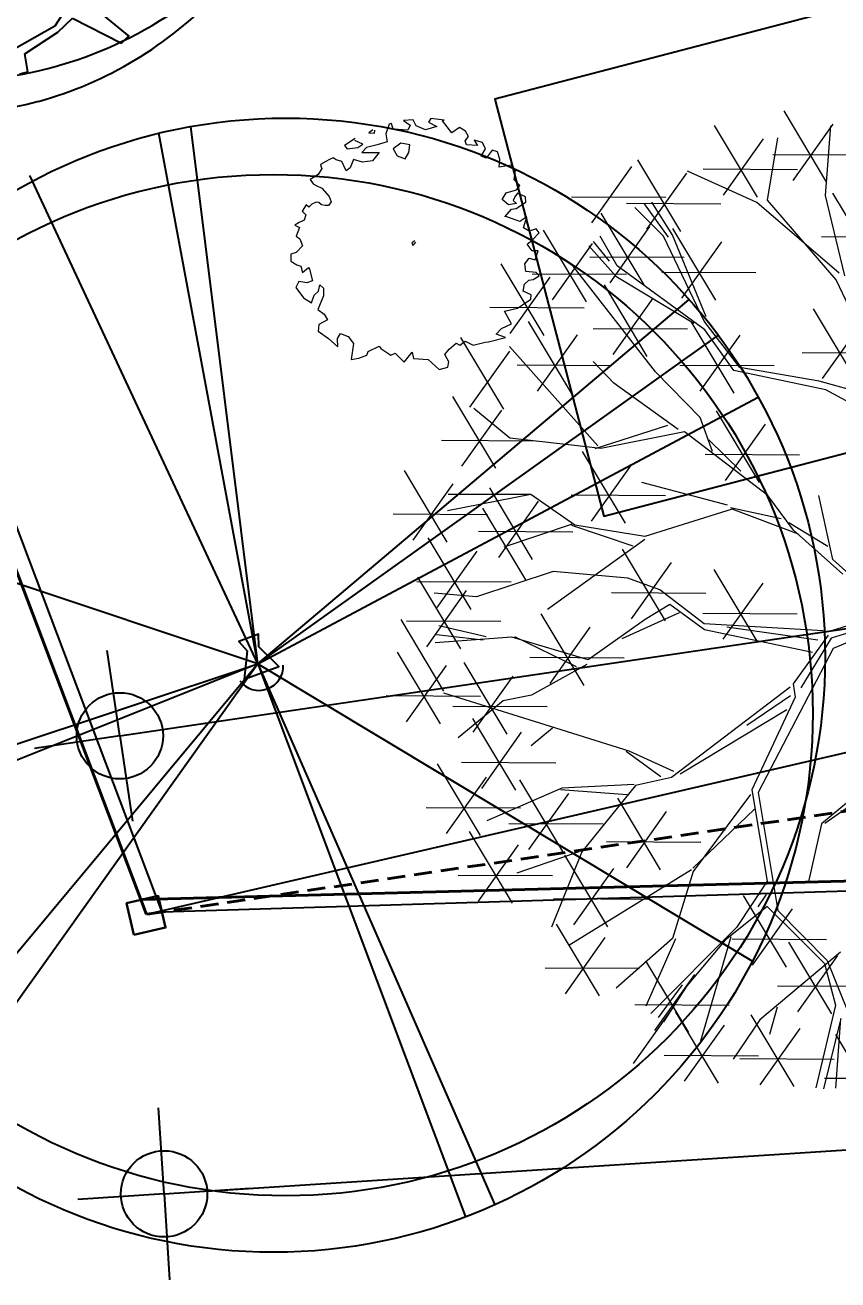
# Model space of a CAD drawing. Extents: x 2080 to 102399, y 2071 to 93424.
# Drawn here: x 76859.1 to 77085.1, y 74606.2 to 74955.5 of the extents above; entities that cross this region are included whole.
import ezdxf

# ---------------------------------------------------------------- set-up
doc = ezdxf.new("R2010")
doc.units = 0
doc.header["$LTSCALE"] = 20
doc.header["$MEASUREMENT"] = 0
doc.header["$PDMODE"] = 34
doc.header["$PDSIZE"] = 5
doc.linetypes.add('HIDDEN', pattern=[0.375, 0.25, -0.125])
for name, color, linetype in [('DIMLINE', 254, 'Continuous'), ('ELEC', 11, 'Continuous'), ('north', 7, 'Continuous'), ('proposed tree', 3, 'Continuous')]:
    doc.layers.add(name, color=color, linetype=linetype)
for name, color, linetype, lineweight in [('fence', 13, 'FENCELINE2', 40), ('Mango tree', 96, 'Continuous', 5), ('sappotta', 114, 'Continuous', 5), ('STONE', 2, 'Continuous', 30), ('tree', 60, 'Continuous', 0)]:
    doc.layers.add(name, color=color, linetype=linetype, lineweight=lineweight)
doc.styles.add('STYLE1', font='romans.shx')
doc.linetypes.add('FENCELINE2', pattern='A,0.25,-0.1,[132,ltypeshp.shx,S=0.1,R=0,X=-0.1,Y=0],-0.1,1', length=1.45)
doc.dimstyles.get("Standard").update_dxf_attribs({"dimtxt": 24, "dimasz": 12, "dimexe": 0.18, "dimexo": 0.0625, "dimgap": 0, "dimtad": 1, "dimzin": 1, "dimdsep": 46, "dimlunit": 4, "dimtxsty": 'STYLE1', "dimblk": 'BLK', "dimcen": 0, "dimse1": 1, "dimse2": 1, "dimclrt": 3, "dimazin": 0, "dimtfac": 1, "dimtix": 1, "dimtmove": 2, "dimatfit": 3, "dimldrblk": 'BLK', "dimfxl": 1, "dimtolj": 1, "dimtzin": 0, "dimarcsym": 0})

# ---------------------------------------------------------------- blocks, each defined once
blk = doc.blocks.new('NEEM')
at = {"layer": 'sappotta', "linetype": 'Continuous'}
for p, q in [((0.003, 1.132), (-0.083, 1.127)), ((0.03, 1.077), (0.003, 1.132)), ((0.162, 1.144), (0.142, 1.112)), ((0.283, 1.13), (0.162, 1.144)), ((-0.359, 1.043), (-0.396, 1.016)), ((-0.345, 1.011), (-0.34, 1.039)), ((-0.213, 1.092), (-0.242, 1.007)), ((-0.191, 1.099), (-0.213, 1.092)), ((-0.177, 1.048), (-0.191, 1.099)), ((-0.043, 1.039), (-0.177, 1.048)), ((-0.083, 1.127), (-0.023, 1.083)), ((-0.023, 1.083), (-0.043, 1.039)), ((0.114, 1.043), (0.03, 1.077)), ((0.216, 1.072), (0.114, 1.043)), ((0.142, 1.112), (0.216, 1.072)), ((0.267, 1.123), (0.283, 1.13)), ((0.351, 1.016), (0.267, 1.123)), ((0.421, 1.063), (0.351, 1.016)), ((0.473, 1.03), (0.421, 1.063)), ((0.501, 0.982), (0.473, 1.03)), ((-0.517, 0.963), (-0.614, 0.901)), ((-0.521, 0.945), (-0.521, 0.945)), ((-0.449, 0.913), (-0.521, 0.945)), ((-0.494, 0.884), (-0.449, 0.913)), ((-0.32, 0.906), (-0.415, 0.884)), ((-0.396, 1.016), (-0.345, 1.011)), ((-0.23, 0.935), (-0.32, 0.906)), ((-0.242, 1.007), (-0.23, 0.935)), ((-0.108, 0.922), (-0.177, 0.872)), ((-0.027, 0.908), (-0.108, 0.922)), ((-0.034, 0.839), (-0.027, 0.908)), ((0.472, 0.942), (0.501, 0.982)), ((0.483, 0.908), (0.472, 0.942)), ((0.581, 0.9), (0.483, 0.908)), ((0.551, 0.95), (0.581, 0.9)), ((0.627, 0.928), (0.551, 0.95)), ((0.654, 0.87), (0.627, 0.928)), ((-0.614, 0.901), (-0.589, 0.87)), ((-0.589, 0.87), (-0.494, 0.884)), ((-0.415, 0.884), (-0.459, 0.839)), ((-0.459, 0.839), (-0.303, 0.837)), ((-0.303, 0.837), (-0.361, 0.762)), ((-0.177, 0.872), (-0.139, 0.809)), ((-0.139, 0.809), (-0.067, 0.78)), ((-0.067, 0.78), (-0.034, 0.839)), ((0.616, 0.806), (0.654, 0.87)), ((0.66, 0.788), (0.616, 0.806)), ((0.715, 0.86), (0.66, 0.788)), ((0.762, 0.844), (0.715, 0.86)), ((0.783, 0.779), (0.762, 0.844)), ((-0.818, 0.692), (-0.85, 0.638)), ((-0.783, 0.757), (-0.83, 0.729)), ((-0.83, 0.729), (-0.826, 0.714)), ((-0.826, 0.714), (-0.818, 0.692)), ((-0.749, 0.774), (-0.783, 0.757)), ((-0.717, 0.789), (-0.749, 0.774)), ((-0.689, 0.772), (-0.717, 0.789)), ((-0.638, 0.758), (-0.689, 0.772)), ((-0.598, 0.672), (-0.638, 0.758)), ((-0.562, 0.699), (-0.598, 0.672)), ((-0.533, 0.776), (-0.562, 0.699)), ((-0.452, 0.75), (-0.533, 0.776)), ((-0.361, 0.762), (-0.452, 0.75)), ((0.776, 0.704), (0.783, 0.779)), ((0.888, 0.723), (0.776, 0.704)), ((0.924, 0.679), (0.888, 0.723)), ((0.913, 0.591), (0.924, 0.679)), ((-0.892, 0.613), (-0.923, 0.594)), ((-0.923, 0.594), (-0.895, 0.555)), ((-0.85, 0.638), (-0.892, 0.613)), ((0.964, 0.541), (0.913, 0.591)), ((-0.895, 0.555), (-0.868, 0.54)), ((-0.868, 0.54), (-0.818, 0.517)), ((-0.818, 0.517), (-0.752, 0.44)), ((0.804, 0.415), (0.84, 0.475)), ((0.84, 0.475), (0.934, 0.5)), ((0.942, 0.471), (0.917, 0.437)), ((0.934, 0.5), (0.964, 0.541)), ((1.014, 0.439), (0.942, 0.471)), ((-0.96, 0.366), (-0.994, 0.31)), ((-0.935, 0.345), (-0.96, 0.366)), ((-0.908, 0.372), (-0.935, 0.345)), ((-0.87, 0.389), (-0.908, 0.372)), ((-0.846, 0.386), (-0.87, 0.389)), ((-0.821, 0.367), (-0.846, 0.386)), ((-0.788, 0.359), (-0.821, 0.367)), ((-0.757, 0.361), (-0.788, 0.359)), ((-0.735, 0.394), (-0.757, 0.361)), ((-0.752, 0.44), (-0.735, 0.394)), ((0.86, 0.367), (0.804, 0.415)), ((0.933, 0.378), (0.86, 0.367)), ((0.917, 0.437), (0.904, 0.404)), ((0.904, 0.404), (0.933, 0.378)), ((0.93, 0.332), (1.018, 0.389)), ((1.018, 0.389), (1.014, 0.439)), ((-0.978, 0.229), (-1.023, 0.208)), ((-0.994, 0.31), (-0.961, 0.275)), ((-0.961, 0.275), (-0.978, 0.229)), ((0.829, 0.259), (0.888, 0.326)), ((0.838, 0.262), (0.829, 0.259)), ((0.931, 0.228), (0.838, 0.262)), ((0.888, 0.326), (0.93, 0.332)), ((0.962, 0.217), (0.931, 0.228)), ((1.025, 0.259), (0.962, 0.217)), ((0.996, 0.16), (1.025, 0.259)), ((-1.023, 0.208), (-1.062, 0.182)), ((-1.062, 0.182), (-1.02, 0.162)), ((-1.02, 0.162), (-1.049, 0.084)), ((1.046, 0.129), (0.996, 0.16)), ((1.109, 0.149), (1.046, 0.129)), ((1.074, 0.049), (1.137, 0.114)), ((1.137, 0.114), (1.109, 0.149)), ((-1.049, 0.084), (-1.017, 0.059)), ((-1.017, 0.059), (-0.991, -0.002)), ((0.02, 0.041), (-0.009, 0.024)), ((-0.009, 0.024), (0, 0)), ((0, 0), (0.014, 0.011)), ((0.014, 0.011), (0.027, 0.031)), ((1.029, 0.011), (1.074, 0.049)), ((1.074, -0.047), (1.029, 0.011)), ((-1.097, -0.077), (-1.098, -0.14)), ((-1.048, -0.062), (-1.097, -0.077)), ((-0.991, -0.002), (-1.048, -0.062)), ((1.129, -0.047), (1.074, -0.047)), ((1.1, -0.129), (1.129, -0.047)), ((-1.098, -0.14), (-1.044, -0.173)), ((-1.044, -0.173), (-1.007, -0.185)), ((-1.007, -0.185), (-0.992, -0.244)), ((-0.992, -0.244), (-0.937, -0.198)), ((-0.937, -0.198), (-0.93, -0.213)), ((-0.93, -0.213), (-0.902, -0.318)), ((1.007, -0.166), (1.046, -0.114)), ((1.016, -0.234), (1.007, -0.166)), ((1.046, -0.114), (1.1, -0.129)), ((-1.025, -0.325), (-1.052, -0.378)), ((-0.953, -0.336), (-1.025, -0.325)), ((-0.902, -0.318), (-0.953, -0.336)), ((1.004, -0.349), (1.045, -0.311)), ((1.11, -0.243), (1.016, -0.234)), ((1.045, -0.311), (1.083, -0.306)), ((1.083, -0.306), (1.137, -0.273)), ((1.137, -0.273), (1.11, -0.243)), ((-1.052, -0.378), (-0.982, -0.471)), ((-0.91, -0.516), (-0.888, -0.446)), ((-0.888, -0.446), (-0.848, -0.411)), ((-0.848, -0.411), (-0.837, -0.355)), ((-0.837, -0.355), (-0.803, -0.383)), ((-0.803, -0.383), (-0.803, -0.452)), ((0.992, -0.411), (1.004, -0.349)), ((1.066, -0.443), (0.992, -0.411)), ((1.061, -0.484), (1.066, -0.443)), ((-0.982, -0.471), (-0.91, -0.516)), ((-0.803, -0.452), (-0.853, -0.576)), ((0.943, -0.565), (1.032, -0.503)), ((1.032, -0.503), (1.061, -0.484)), ((-0.853, -0.576), (-0.797, -0.619)), ((-0.766, -0.668), (-0.844, -0.71)), ((-0.797, -0.619), (-0.766, -0.668)), ((0.826, -0.591), (0.943, -0.565)), ((0.887, -0.704), (0.826, -0.591)), ((-0.844, -0.71), (-0.852, -0.77)), ((-0.852, -0.77), (-0.758, -0.838)), ((0.751, -0.797), (0.797, -0.747)), ((0.797, -0.747), (0.887, -0.704)), ((-0.758, -0.838), (-0.675, -0.912)), ((-0.676, -0.836), (-0.649, -0.791)), ((-0.675, -0.912), (-0.676, -0.836)), ((-0.649, -0.791), (-0.582, -0.82)), ((-0.582, -0.82), (-0.534, -0.881)), ((-0.534, -0.881), (-0.554, -1.025)), ((0.327, -0.932), (0.391, -0.879)), ((0.391, -0.879), (0.423, -0.897)), ((0.423, -0.897), (0.47, -0.86)), ((0.47, -0.86), (0.543, -0.896)), ((0.543, -0.896), (0.652, -0.871)), ((0.652, -0.871), (0.68, -0.867)), ((0.68, -0.867), (0.834, -0.828)), ((0.834, -0.828), (0.751, -0.797)), ((-0.554, -1.025), (-0.486, -1.015)), ((-0.486, -1.015), (-0.413, -0.988)), ((-0.413, -0.988), (-0.401, -0.955)), ((-0.401, -0.955), (-0.302, -0.907)), ((-0.302, -0.907), (-0.286, -0.926)), ((-0.286, -0.926), (-0.197, -0.986)), ((-0.197, -0.986), (-0.157, -0.969)), ((-0.157, -0.969), (-0.078, -1.049)), ((-0.078, -1.049), (-0.006, -0.96)), ((-0.006, -0.96), (0.006, -1.017)), ((0.287, -0.982), (0.327, -0.932)), ((0.324, -1.046), (0.287, -0.982)), ((0.006, -1.017), (0.139, -1.026)), ((0.139, -1.026), (0.236, -1.115)), ((0.236, -1.115), (0.314, -1.096)), ((0.314, -1.096), (0.324, -1.046))]:
    blk.add_line(p, q, dxfattribs=at)
blk = doc.blocks.new('T3')
at = {"color": 3, "linetype": 'Continuous'}
blk.add_circle((0.0075, -0.0006), 0.0467, dxfattribs=at)
for centre, radius, start, end in [((0.1024, -0.0008), 0.4778, 86.5891, 106.3683), ((0.1171, 0.2465), 0.2301, 38.2099, 86.5855), ((0.0278, -0.1235), 0.5914, 95.7743, 119.9478), ((0.1287, -0.0904), 0.5712, 106.3689, 124.4478), ((0.0157, -0.0047), 0.472, 51.5393, 95.7734), ((-0.1006, 0.0992), 0.3344, 119.9475, 152.2845), ((-0.2125, -0.013), 0.6496, 9.9831, 38.21), ((0.7005, -0.9241), 1.5821, 124.4458, 130.3031), ((0.0312, 0.0148), 0.4471, 6.0223, 51.5393), ((-0.029, -0.0639), 0.4542, 130.3005, 141.2454), ((0.263, -0.0918), 0.745, 152.2851, 172.4004), ((-0.1535, 0.036), 0.2946, 141.2444, 154.9906), ((0.2312, -0.1435), 0.7191, 154.9924, 163.7785), ((-0.2858, -0.0259), 0.724, 358.8883, 9.9833), ((-0.2526, -0.0027), 0.2152, 163.7797, 199.3828), ((-0.0951, 0.0014), 0.5742, 350.2301, 6.0232), ((-0.1071, -0.0424), 0.3717, 172.3996, 201.0285), ((-0.198, -0.0276), 0.6362, 347.0493, 358.8877), ((0.3677, 0.2155), 0.8728, 199.3819, 216.8466), ((0.0738, -0.0277), 0.4027, 331.3474, 350.2303), ((0.1608, 0.0605), 0.6586, 201.0235, 207.8216), ((-0.0191, -0.0688), 0.4527, 316.7622, 347.0499), ((-0.0112, 0.0188), 0.4996, 296.8801, 331.348), ((0.0248, -0.0113), 0.5049, 207.8204, 215.5805), ((-0.1491, -0.1357), 0.2911, 215.5851, 243.3801), ((0.1028, 0.0169), 0.5417, 216.8467, 247.0462), ((0.0032, -0.0897), 0.4221, 285.3686, 316.7631), ((0.0747, 0.311), 0.7907, 243.3844, 260.1468), ((0.015, -0.0329), 0.4417, 260.1457, 296.8807), ((0.0246, -0.1677), 0.3412, 247.0472, 285.3699)]:
    blk.add_arc(centre, radius, start, end, dxfattribs=at)
blk = doc.blocks.new('A$C7C302BA0')
at = {"color": 102}
for p, q in [((38.64, -96.43), (52.47, -107.73)), ((34.81, -100.15), (31.76, -104.86)), ((32.59, -106.52), (36.75, -102.65)), ((36.75, -102.65), (50.33, -109.57)), ((31.76, -104.86), (20.68, -111.23)), ((23.45, -112.62), (32.59, -106.52)), ((50.33, -109.57), (52.54, -107.36)), ((24.28, -117.6), (23.45, -112.62)), ((22.06, -118.16), (24.28, -117.6))]:
    blk.add_line(p, q, dxfattribs=at)
at = {"color": 102, "xscale": 253.5657267839997, "yscale": 253.5657267839997, "zscale": 253.5657267839997}
blk.add_blockref('T3', (-1.89, 0.15), dxfattribs=at)
blk = doc.blocks.new('T41')
at = {"color": 86, "linetype": 'Continuous'}
for p, q in [((0.0043, 0.0045), (-0.0544, 0.4749)), ((0.0043, 0.0045), (-0.0824, 0.469)), ((0.0043, 0.0045), (-0.1952, 0.4322)), ((0.0043, 0.0045), (0.3817, 0.3236)), ((0.0043, 0.0045), (0.4073, 0.2921)), ((0.0043, 0.0045), (0.4421, 0.238)), ((0.0043, 0.0045), (-0.4434, 0.1538)), ((-0.4422, -0.1439), (0.0043, 0.0045)), ((0.0043, 0.0045), (-0.435, -0.1715)), ((0.0043, 0.0045), (-0.2846, -0.3426)), ((0.0043, 0.0045), (-0.2846, -0.4012)), ((0.0043, 0.0045), (0.437, -0.2559)), ((0.0043, 0.0045), (0.2117, -0.4693)), ((0.0043, 0.0045), (0.1861, -0.4799))]:
    blk.add_line(p, q, dxfattribs=at)
at = {"color": 3, "linetype": 'Continuous'}
for centre in [(0.0287, 0.0104), (0.0179, -0.039)]:
    blk.add_circle(centre, 0.4719, dxfattribs=at)
blk = doc.blocks.new('A$C4E146F9B')
at = {"layer": 'tree', "linetype": 'ByBlock', "extrusion": (0.001385, -0.003954, 0.999991)}
for p, q in [((-10.45, 43.34, 0.19), (-14.84, 50.68, 0.22)), ((-17.55, 41.85, 0.19), (-21.94, 49.2, 0.22)), ((-13.92, 43.55, 0.19), (-9.83, 49.31, 0.21)), ((-10.6, 42.01, 0.18), (-10.05, 49.14, 0.21)), ((-21.03, 42.06, 0.2), (-16.94, 47.82, 0.21)), ((-16.54, 41.53, 0.19), (-15.49, 47.91, 0.21)), ((-34.52, 39.23, 0.2), (-30.43, 44.99, 0.22)), ((-25.41, 38.35, 0.19), (-29.8, 45.69, 0.22)), ((-15.99, 46.23, 0.2), (-6.34, 46.17, 0.19)), ((-28.89, 38.56, 0.19), (-24.8, 44.31, 0.21)), ((-17.63, 41.32, 0.19), (-24.73, 44.5, 0.21)), ((-23.1, 44.74, 0.21), (-13.45, 44.68, 0.2)), ((-36.59, 41.9, 0.22), (-26.94, 41.85, 0.2)), ((-30.96, 41.23, 0.21), (-21.31, 41.18, 0.19)), ((-29.17, 41.17, 0.2), (-26.71, 37.76, 0.19)), ((-28.42, 41.34, 0.2), (-26.25, 37.94, 0.19)), ((-9.21, 34.05, 0.15), (-17.63, 41.32, 0.19)), ((-9.49, 33.4, 0.15), (-16.54, 41.53, 0.19)), ((-8.61, 33.78, 0.15), (-10.6, 42.01, 0.18)), ((-5.46, 34.93, 0.15), (-9.85, 42.27, 0.18)), ((-29.17, 32.87, 0.17), (-33.57, 40.21, 0.21)), ((-27.16, 37.86, 0.19), (-30.1, 40.8, 0.2)), ((-32.65, 33.07, 0.18), (-28.56, 38.83, 0.19)), ((-21.81, 31.3, 0.15), (-26.21, 38.64, 0.19)), ((-35.06, 31.12, 0.17), (-39.45, 38.46, 0.21)), ((-34.38, 37.32, 0.2), (-32.72, 35.28, 0.18)), ((-31.93, 34.83, 0.18), (-33.64, 37.86, 0.2)), ((-23, 29.14, 0.15), (-27.16, 37.86, 0.19)), ((-26.25, 37.94, 0.19), (-22.86, 29.62, 0.15)), ((-11.01, 37.81, 0.16), (-1.36, 37.76, 0.15)), ((-38.54, 31.33, 0.18), (-34.45, 37.09, 0.19)), ((-34.8, 36.85, 0.19), (-32.04, 33.77, 0.18)), ((-25.29, 31.5, 0.16), (-21.2, 37.26, 0.18)), ((-39.39, 27.69, 0.16), (-43.78, 35.03, 0.2)), ((-27.99, 23.96, 0.13), (-36.43, 34.77, 0.19)), ((-34.72, 35.75, 0.19), (-25.07, 35.7, 0.18)), ((-22.95, 28.25, 0.14), (-31.93, 34.83, 0.18)), ((-42.87, 27.9, 0.17), (-38.78, 33.65, 0.19)), ((-40.61, 34.01, 0.19), (-30.96, 33.95, 0.18)), ((-32.04, 33.77, 0.18), (-24.06, 28.95, 0.15)), ((-27.36, 34.18, 0.17), (-17.71, 34.13, 0.16)), ((-28.83, 25.53, 0.14), (-33.22, 32.87, 0.18)), ((-5.47, 24.85, 0.11), (-9.49, 33.4, 0.15)), ((-32.31, 25.73, 0.15), (-28.22, 31.49, 0.16)), ((-44.94, 30.57, 0.18), (-35.29, 30.52, 0.17)), ((-7.44, 23.06, 0.1), (-11.83, 30.4, 0.14)), ((-36.6, 21.79, 0.14), (-40.99, 29.13, 0.17)), ((-34.38, 28.41, 0.16), (-24.73, 28.35, 0.15)), ((-19.95, 21.77, 0.11), (-24.34, 29.11, 0.15)), ((-19.36, 24.42, 0.12), (-23, 29.14, 0.15)), ((-10.91, 23.27, 0.11), (-6.82, 29.03, 0.12)), ((-43.51, 20.12, 0.14), (-47.91, 27.46, 0.17)), ((-40.08, 21.99, 0.14), (-35.99, 27.75, 0.16)), ((-23.42, 21.98, 0.12), (-19.34, 27.73, 0.14)), ((-19.97, 24.08, 0.12), (-22.95, 28.25, 0.14)), ((-46.99, 20.33, 0.15), (-42.9, 26.08, 0.16)), ((-33.91, 16.39, 0.11), (-42.93, 26.55, 0.16)), ((-12.99, 25.95, 0.12), (-3.33, 25.89, 0.11)), ((-42.15, 24.67, 0.16), (-32.5, 24.61, 0.14)), ((-32.25, 22.8, 0.13), (-34.36, 25.01, 0.15)), ((-25.5, 24.65, 0.13), (-15.84, 24.6, 0.12)), ((-11.25, 23.02, 0.11), (-19.36, 24.42, 0.12)), ((-23.42, 19.27, 0.11), (-27.99, 23.96, 0.13)), ((-10.57, 22.11, 0.1), (-19.97, 24.08, 0.12)), ((-25.66, 18.07, 0.11), (-32.25, 22.8, 0.13)), ((-6.56, 21.7, 0.09), (-11.25, 23.02, 0.11)), ((-6.46, 19.87, 0.09), (-10.57, 22.11, 0.1)), ((-44.34, 14.08, 0.12), (-48.73, 21.42, 0.15)), ((-47.82, 14.29, 0.12), (-43.73, 20.04, 0.14)), ((-42.89, 17.15, 0.13), (-46.59, 20.19, 0.14)), ((-17.35, 12.63, 0.07), (-21.75, 19.97, 0.11)), ((-26.77, 18.47, 0.11), (-34.2, 16.07, 0.11)), ((-22.16, 15.79, 0.09), (-23.42, 19.27, 0.11)), ((-20.83, 12.84, 0.08), (-16.74, 18.6, 0.1)), ((-49.89, 16.96, 0.14), (-40.24, 16.91, 0.12)), ((-33.58, 16.1, 0.11), (-42.89, 17.15, 0.13)), ((-25.03, 17.8, 0.11), (-33.58, 16.1, 0.11)), ((-16.51, 11.31, 0.07), (-25.03, 17.8, 0.11)), ((-19.27, 13.79, 0.08), (-22.53, 17, 0.1)), ((-31.07, 8.47, 0.08), (-35.46, 15.81, 0.11)), ((-22.9, 15.52, 0.09), (-13.25, 15.46, 0.08)), ((-34.55, 8.67, 0.08), (-30.46, 14.43, 0.1)), ((-49.3, 6.52, 0.09), (-53.69, 13.86, 0.13)), ((-52.78, 6.73, 0.1), (-48.69, 12.49, 0.12)), ((-40.57, 4.75, 0.07), (-44.96, 12.09, 0.11)), ((-20.62, 10.32, 0.07), (-29.39, 12.63, 0.09)), ((-40.74, 11.4, 0.1), (-49.28, 9.71, 0.11)), ((-40.74, 11.4, 0.1), (-49.22, 11.41, 0.11)), ((-44.04, 4.96, 0.08), (-39.96, 10.72, 0.1)), ((-36.26, 8.25, 0.08), (-40.74, 11.4, 0.1)), ((-36.62, 11.35, 0.1), (-26.97, 11.29, 0.08)), ((-13.86, 7.75, 0.05), (-16.51, 11.31, 0.07)), ((-9.85, 4.73, 0.03), (-11.27, 11.28, 0.06)), ((-54.85, 9.41, 0.11), (-45.2, 9.35, 0.1)), ((-41.27, 2.66, 0.07), (-45.66, 10, 0.1)), ((-20.14, 9.88, 0.07), (-29.09, 7.09, 0.07)), ((-15.15, 8.92, 0.06), (-20.31, 10.03, 0.07)), ((-13.37, 7.32, 0.05), (-20.14, 9.88, 0.07)), ((-36.42, 8.39, 0.08), (-43.53, 6, 0.08)), ((-30.27, 6.1, 0.07), (-36.56, 8.23, 0.08)), ((-29.09, 7.09, 0.07), (-36.26, 8.25, 0.08)), ((-10.37, 6.08, 0.04), (-14.36, 8.5, 0.05)), ((-8.84, 3.24, 0.03), (-13.86, 7.75, 0.05)), ((-46.86, -0.39, 0.06), (-51.25, 6.95, 0.1)), ((-46.12, 7.64, 0.09), (-36.46, 7.58, 0.08)), ((-29.08, 6.79, 0.07), (-39.03, -0.39, 0.05)), ((-50.34, -0.18, 0.07), (-46.25, 5.58, 0.09)), ((-26.96, -1.53, 0.03), (-31.36, 5.81, 0.07)), ((-30.44, -1.33, 0.04), (-26.35, 4.43, 0.05)), ((-8.22, 3.27, 0.02), (-9.85, 4.73, 0.03)), ((-47.93, -4.41, 0.05), (-52.32, 2.93, 0.08)), ((-38.46, 3.5, 0.07), (-46.32, 0.9, 0.07)), ((-30.84, 2.83, 0.05), (-38.46, 3.5, 0.07)), ((-27.54, 1.62, 0.04), (-30.84, 2.83, 0.05)), ((-17.59, -3.64, 0.01), (-21.99, 3.7, 0.05)), ((-52.41, 2.49, 0.08), (-42.76, 2.44, 0.07)), ((-51.41, -4.2, 0.05), (-47.32, 1.55, 0.07)), ((-46.32, 0.9, 0.07), (-50.65, 1.3, 0.08)), ((-32.51, 1.35, 0.05), (-22.86, 1.29, 0.04)), ((-23.03, -1.84, 0.02), (-27.54, 1.62, 0.04)), ((-21.07, -3.43, 0.02), (-16.98, 2.32, 0.03)), ((-26.54, 0.13, 0.04), (-29.06, -1.4, 0.03)), ((-22.99, -2.47, 0.02), (-26.54, 0.13, 0.04)), ((-35.29, -8.16, 0.02), (-39.69, -0.82, 0.05)), ((-25.58, -0.74, 0.03), (-31.45, -3.39, 0.03)), ((-23.14, -0.76, 0.03), (-13.49, -0.81, 0.02)), ((0.17, -0.18, 0), (-10.01, -3.32, 0)), ((-3.39, -0.5, 0), (-9.89, -2.53, 0)), ((0.17, -0.18, 0), (-9.8, -4.36, 0)), ((-49.64, -8.74, 0.03), (-54.03, -1.4, 0.07)), ((-53.48, -1.53, 0.07), (-43.83, -1.58, 0.05)), ((-45.32, -3.19, 0.05), (-50.18, -2.06, 0.06)), ((-38.77, -7.96, 0.02), (-34.68, -2.2, 0.04)), ((-29.06, -1.4, 0.03), (-34.88, -5.55, 0.03)), ((-10.83, -2.58, 0), (-23.03, -1.84, 0.02)), ((-11.92, -4.79, 0), (-22.99, -2.47, 0.02)), ((-11.39, -3.52, 0), (-20.7, -2.19, 0.02)), ((-42.69, -3.21, 0.05), (-50.54, -3.79, 0.06)), ((-45.62, -3.52, 0.05), (-50.42, -2.99, 0.06)), ((-34.88, -5.55, 0.03), (-42.69, -3.21, 0.05)), ((-36.07, -6.27, 0.03), (-42.38, -3.19, 0.05)), ((-10.34, -3.02, 0), (-13.91, -7.99, -0.01)), ((-10.01, -3.32, 0), (-13.12, -8.39, -0.02)), ((-50, -12.08, 0.02), (-54.39, -4.74, 0.06)), ((-9.8, -4.36, 0), (-17.49, -19.13, -0.05)), ((-53.48, -11.88, 0.03), (-49.39, -6.12, 0.04)), ((-43.18, -13.16, 0.01), (-47.57, -5.82, 0.04)), ((-40.84, -5.28, 0.04), (-31.19, -5.34, 0.02)), ((-35.01, -6.02, 0.02), (-40.7, -9.14, 0.02)), ((-46.65, -12.95, 0.01), (-42.56, -7.2, 0.03)), ((-38.21, -12.52, 0), (-49.66, -8.96, 0.03)), ((-14.2, -8.32, -0.01), (-26.36, -17.58, -0.03)), ((-13.91, -7.99, -0.01), (-13.7, -9.37, -0.02)), ((-55.55, -9.2, 0.04), (-45.9, -9.25, 0.03)), ((-48.73, -10.28, 0.03), (-39.07, -10.33, 0.01)), ((-43.58, -9.74, 0.02), (-48.18, -13.53, 0.01)), ((-40.7, -9.14, 0.02), (-43.58, -9.74, 0.02)), ((-14.18, -9.24, -0.02), (-18.64, -12.26, -0.02)), ((-13.7, -9.37, -0.02), (-18.13, -18.85, -0.05)), ((-42.3, -18.9, -0.02), (-46.69, -11.56, 0.02)), ((-14.55, -10.65, -0.02), (-25.46, -17.25, -0.03)), ((-38.52, -12.54, 0), (-40.71, -14.36, 0)), ((-30.68, -14.9, -0.02), (-38.21, -12.52, 0)), ((-45.78, -18.7, -0.01), (-41.69, -12.94, 0.01)), ((-27.44, -17.51, -0.03), (-30.99, -14.92, -0.02)), ((-26.11, -16.97, -0.03), (-30.68, -14.9, -0.02)), ((-45.91, -23.53, -0.03), (-50.3, -16.19, 0.01)), ((-47.85, -16.02, 0), (-38.2, -16.08, -0.01)), ((-4.05, -16.54, -0.06), (-10.99, -22.32, -0.07)), ((-49.39, -23.32, -0.02), (-45.3, -17.56, -0.01)), ((-37.47, -25.18, -0.05), (-41.86, -17.84, -0.01)), ((-26.36, -17.58, -0.03), (-30.05, -18.41, -0.03)), ((-3.54, -17.3, -0.06), (-10.68, -22.31, -0.07)), ((-37.57, -18.68, -0.02), (-45.24, -22.01, -0.02)), ((-40.94, -24.97, -0.04), (-36.85, -19.22, -0.02)), ((-30.91, -19.38, -0.03), (-37.71, -18.85, -0.02)), ((-30.18, -18.29, -0.03), (-37.57, -18.68, -0.02)), ((-30.05, -18.41, -0.03), (-35.54, -25.19, -0.05)), ((-18.13, -18.85, -0.05), (-16.56, -28.19, -0.09)), ((-17.49, -19.13, -0.05), (-15.48, -31.2, -0.1)), ((-27.47, -27.04, -0.07), (-31.86, -19.7, -0.03)), ((-18.26, -19.33, -0.05), (-24.14, -27.2, -0.07)), ((-51.46, -20.65, -0.01), (-41.81, -20.7, -0.02)), ((-30.94, -26.83, -0.06), (-26.86, -21.07, -0.05)), ((-17.87, -20.83, -0.06), (-24.16, -26.89, -0.07)), ((-42.63, -30.46, -0.06), (-47.03, -23.12, -0.03)), ((-43.01, -22.3, -0.03), (-33.36, -22.35, -0.04)), ((-10.99, -22.32, -0.07), (-12.37, -28.41, -0.1)), ((-33.02, -24.16, -0.05), (-23.36, -24.21, -0.06)), ((-46.11, -30.26, -0.06), (-42.02, -24.5, -0.04)), ((-35.85, -25.21, -0.05), (-42.19, -27.38, -0.05)), ((-35.54, -25.19, -0.05), (-38.65, -32.92, -0.08)), ((-32.87, -32.87, -0.08), (-37.26, -25.53, -0.05)), ((-36.35, -32.67, -0.08), (-32.26, -26.91, -0.06)), ((-48.18, -27.58, -0.04), (-38.53, -27.63, -0.06)), ((-24.31, -27.05, -0.07), (-36.86, -34.81, -0.09)), ((-24.14, -27.2, -0.07), (-26.25, -34.09, -0.1)), ((-16.56, -28.19, -0.09), (-19.69, -32.95, -0.1)), ((-17.49, -30.84, -0.1), (-16.64, -29.56, -0.09)), ((-38.42, -29.99, -0.07), (-28.77, -30.04, -0.08)), ((-16.58, -30.81, -0.1), (-20.86, -34.24, -0.11)), ((-14.6, -37, -0.13), (-19, -29.66, -0.09)), ((-16.58, -30.81, -0.1), (-13.45, -33.87, -0.12)), ((-18.08, -36.8, -0.12), (-13.99, -31.04, -0.1)), ((-15.48, -31.2, -0.1), (-10.43, -36.34, -0.13)), ((-33.74, -39.96, -0.11), (-38.14, -32.62, -0.08)), ((-19.69, -32.95, -0.1), (-28.46, -41.77, -0.13)), ((-37.22, -39.75, -0.11), (-33.13, -33.99, -0.09)), ((-26.25, -34.09, -0.1), (-32.01, -39.17, -0.11)), ((-25.96, -34.1, -0.1), (-28.98, -41.01, -0.12)), ((-20.86, -34.24, -0.11), (-24.78, -38.94, -0.12)), ((-20.27, -33.92, -0.11), (-23.38, -44.59, -0.14)), ((-20.15, -34.12, -0.11), (-10.5, -34.17, -0.12)), ((-9.95, -41.8, -0.15), (-14.35, -34.46, -0.12)), ((-13.45, -33.87, -0.12), (-10.7, -36.64, -0.13)), ((-9.06, -35.48, -0.13), (-17.33, -42.4, -0.14)), ((-13.43, -41.59, -0.15), (-9.34, -35.83, -0.13)), ((-39.29, -37.08, -0.09), (-29.64, -37.13, -0.11)), ((-24.57, -43.72, -0.14), (-28.97, -36.38, -0.1)), ((-10.7, -36.64, -0.13), (-9.56, -40.91, -0.15)), ((-10.43, -36.34, -0.13), (-8.43, -41.32, -0.15)), ((-28.05, -43.51, -0.13), (-23.96, -37.75, -0.12)), ((-27.68, -42.17, -0.13), (-25.23, -38.84, -0.12)), ((-24.78, -38.94, -0.12), (-27.18, -42.62, -0.13)), ((-15.5, -38.91, -0.13), (-5.85, -38.97, -0.15)), ((-30.25, -46.87, -0.14), (-26.16, -41.11, -0.13)), ((-30.12, -40.84, -0.12), (-20.47, -40.89, -0.13)), ((-15.56, -41.1, -0.14), (-16.33, -43.9, -0.15)), ((-9.56, -40.91, -0.15), (-11.57, -49.37, -0.18)), ((-21.56, -48.91, -0.16), (-25.96, -41.57, -0.13)), ((-17.33, -42.4, -0.14), (-20.05, -46.43, -0.16)), ((-13.81, -49.25, -0.18), (-18.2, -41.91, -0.14)), ((-9.04, -42.27, -0.15), (-10.81, -49.46, -0.18)), ((-9.55, -49.39, -0.18), (-9.04, -42.27, -0.15)), ((-25.04, -48.7, -0.16), (-20.95, -42.94, -0.14)), ((-17.29, -49.05, -0.17), (-13.2, -43.29, -0.15)), ((-5.16, -51.26, -0.2), (-9.55, -43.92, -0.16)), ((-27.11, -46.02, -0.14), (-17.46, -46.08, -0.16)), ((-19.36, -46.37, -0.16), (-9.71, -46.43, -0.17)), ((-10.71, -48.37, -0.18), (-1.06, -48.43, -0.19))]:
    blk.add_line(p, q, dxfattribs=at)
blk = doc.blocks.new('FOCUSLGT')
for points in [[(-4.27, 0), (4.27, 0), (1.49, 5.92)], [(-1.38, 5.92), (-4.27, 0)], [(1.49, 5.92), (2.44, 8.67), (-2.44, 8.67), (-1.38, 5.92)]]:
    blk.add_lwpolyline(points)
blk = doc.blocks.new('A$C085F24DD')
at = {"layer": 'ELEC', "linetype": 'Continuous', "ltscale": 0.5}
blk.add_arc((32, 33.5), 33.5, 197.1091, 342.8909, dxfattribs=at)
at = {"layer": 'ELEC', "xscale": 6, "yscale": 6, "zscale": 6}
blk.add_blockref('FOCUSLGT', (32, 23.7), dxfattribs=at)
blk = doc.blocks.new('BLK')
for q in [(0, 2), (-2, 0), (0, -2), (2, 0)]:
    blk.add_line((0, 0), q)
blk.add_circle((0, 0), 1)
blk = doc.blocks.new('*D383')
at = {"layer": 'Defpoints', "color": 0, "ltscale": 0.5, "transparency": 16777216}
for p in [(78031.92, 74781.07), (76892.73, 74707.69), (78036.91, 74703.54)]:
    blk.add_point(p, dxfattribs=at)
at = {"layer": 'DIMLINE', "color": 0, "lineweight": -2, "ltscale": 0.5, "transparency": 16777216}
blk.add_line((76909.7, 74630.94), (78024.94, 74702.77), dxfattribs=at)
at = {"layer": 'DIMLINE', "color": 0, "lineweight": -2, "ltscale": 0.5, "transparency": 16777216, "xscale": 12, "yscale": 12, "zscale": 12}
for p, rotation in [((78036.91, 74703.54), 3.685278067699358), ((76897.72, 74630.16), 183.6852780676994)]:
    blk.add_blockref('BLK', p, dxfattribs=dict(at, rotation=rotation))
at = {"layer": 'DIMLINE', "color": 3, "ltscale": 0.5, "transparency": 16777216, "insert": (77465.52, 74694.79), "char_height": 24, "attachment_point": 5, "rotation": 3.6853, "style": 'STYLE1'}
blk.add_mtext('\\A1;95\'-1{\\H1.000000x;\\S1/2;}"', dxfattribs=at)
blk = doc.blocks.new('*D384')
at = {"layer": 'Defpoints', "color": 0, "ltscale": 0.5, "transparency": 16777216}
for p in [(77632.6, 74868.16), (77639.96, 74818.37), (76892.79, 74707.87)]:
    blk.add_point(p, dxfattribs=at)
at = {"layer": 'DIMLINE', "color": 0, "lineweight": -2, "ltscale": 0.5, "transparency": 16777216}
blk.add_line((76897.29, 74759.42), (77620.73, 74866.41), dxfattribs=at)
at = {"layer": 'DIMLINE', "color": 0, "lineweight": -2, "ltscale": 0.5, "transparency": 16777216, "xscale": 12, "yscale": 12, "zscale": 12}
for p, rotation in [((77632.6, 74868.16), 8.412406789547633), ((76885.42, 74757.66), 188.4124067895477)]:
    blk.add_blockref('BLK', p, dxfattribs=dict(at, rotation=rotation))
at = {"layer": 'DIMLINE', "color": 3, "ltscale": 0.5, "transparency": 16777216, "insert": (77254.91, 74840.61), "char_height": 24, "attachment_point": 5, "rotation": 8.4124, "style": 'STYLE1'}
blk.add_mtext('\\A1;62\'-11{\\H1.000000x;\\S1/4;}"', dxfattribs=at)
blk = doc.blocks.new('*D386')
at = {"layer": 'Defpoints', "color": 0, "ltscale": 0.5, "transparency": 16777216}
for p in [(76081.04, 76873.63), (75912.77, 76810.56), (76892.85, 74707.96)]:
    blk.add_point(p, dxfattribs=at)
at = {"layer": 'DIMLINE', "color": 0, "lineweight": -2, "ltscale": 0.5, "transparency": 16777216}
blk.add_line((76720.37, 74656.12), (75916.99, 76799.32), dxfattribs=at)
at = {"layer": 'DIMLINE', "color": 0, "lineweight": -2, "ltscale": 0.5, "transparency": 16777216, "xscale": 12, "yscale": 12, "zscale": 12}
for p, rotation in [((75912.77, 76810.56), 110.5486790157753), ((76724.58, 74644.89), 290.5486790157753)]:
    blk.add_blockref('BLK', p, dxfattribs=dict(at, rotation=rotation))
at = {"layer": 'DIMLINE', "color": 3, "ltscale": 0.5, "transparency": 16777216, "insert": (76344.9, 75737.55), "char_height": 24, "attachment_point": 5, "rotation": 290.5487, "style": 'STYLE1'}
blk.add_mtext('\\A1;192\'-8{\\H1.000000x;\\S3/4;}"', dxfattribs=at)
blk = doc.blocks.new('*D391')
at = {"layer": 'Defpoints', "color": 0, "ltscale": 0.5, "transparency": 16777216}
for p in [(76989.71, 77129.3), (76915.45, 77108.41), (77639.93, 74818.39)]:
    blk.add_point(p, dxfattribs=at)
at = {"layer": 'DIMLINE', "color": 0, "lineweight": -2, "ltscale": 0.5, "transparency": 16777216}
blk.add_line((77562.42, 74809.04), (76918.7, 77096.86), dxfattribs=at)
at = {"layer": 'DIMLINE', "color": 0, "lineweight": -2, "ltscale": 0.5, "transparency": 16777216, "xscale": 12, "yscale": 12, "zscale": 12}
for p, rotation in [((76915.45, 77108.41), 105.7149267986543), ((77565.67, 74797.49), 285.7149267986543)]:
    blk.add_blockref('BLK', p, dxfattribs=dict(at, rotation=rotation))
at = {"layer": 'DIMLINE', "color": 3, "ltscale": 0.5, "transparency": 16777216, "insert": (77267.51, 75960.53), "char_height": 24, "attachment_point": 5, "rotation": 285.7149, "style": 'STYLE1'}
blk.add_mtext('\\A1;200\'-0{\\H1.000000x;\\S3/4;}"', dxfattribs=at)
blk = doc.blocks.new('*D395')
at = {"layer": 'Defpoints', "color": 0, "ltscale": 0.5, "transparency": 16777216}
for p in [(75294.99, 80283.34), (75105.38, 80229), (76892.85, 74707.96)]:
    blk.add_point(p, dxfattribs=at)
at = {"layer": 'DIMLINE', "color": 0, "lineweight": -2, "ltscale": 0.5, "transparency": 16777216}
blk.add_line((76699.93, 74665.15), (75108.68, 80217.46), dxfattribs=at)
at = {"layer": 'DIMLINE', "color": 0, "lineweight": -2, "ltscale": 0.5, "transparency": 16777216, "xscale": 12, "yscale": 12, "zscale": 12}
for p, rotation in [((75105.38, 80229), 105.9918380585316), ((76703.23, 74653.62), 285.9918380585316)]:
    blk.add_blockref('BLK', p, dxfattribs=dict(at, rotation=rotation))
at = {"layer": 'DIMLINE', "color": 3, "ltscale": 0.5, "transparency": 16777216, "insert": (76097.26, 77466.3), "char_height": 24, "attachment_point": 5, "rotation": 285.9918, "style": 'STYLE1'}
blk.add_mtext('\\A1;483\'-3{\\H1.000000x;\\S3/4;}"', dxfattribs=at)

msp = doc.modelspace()

# ---------------------------------------------------------------- linework, layer by layer
at = {"linetype": 'Continuous', "ltscale": 0.5, "elevation": 0.438}
msp.add_lwpolyline([(77205.792, 74867.358), (77175.41, 74983.448), (76989.666, 74934.837), (77020.048, 74818.747)], close=True, dxfattribs=at)
at = {"layer": 'DIMLINE', "ltscale": 0.5}
msp.add_lwpolyline([(76081.039, 76873.63), (78213.916, 77446.883), (78353.645, 77003.273), (78007.044, 76902.691), (77729.329, 76453.659), (77732.942, 75926.47), (77958.239, 75640.896), (78115.305, 75605.183), (78128.239, 75334.577), (78536.034, 75355.817), (78195.912, 74748.398), (76897.15, 74708.597), (76081.039, 76873.63)], dxfattribs=at)
at = {"layer": 'fence', "linetype": 'Continuous'}
for p, q in [((76892.847, 74707.961), (76773.836, 75022.284)), ((76891.695, 74712.091), (78158.346, 74745.548))]:
    msp.add_line(p, q, dxfattribs=at)
at = {"layer": 'fence', "linetype": 'HIDDEN'}
msp.add_line((77639.931, 74818.387), (76892.847, 74707.961), dxfattribs=at)
at = {"layer": 'north', "color": 1}
msp.add_line((77147.611, 74766.854), (76892.847, 74707.961), dxfattribs=at)
at = {"layer": 'STONE', "linetype": 'Continuous', "ltscale": 0.5}
msp.add_lwpolyline([(76889.323, 74702.249), (76898.146, 74704.288), (76896.107, 74713.111), (76887.284, 74711.072)], close=True, dxfattribs=at)

# ---------------------------------------------------------------- block references
at = {"layer": 'ELEC', "linetype": 'Continuous', "ltscale": 0.5, "xscale": 0.2000000000077057, "yscale": 0.2000000000077057, "zscale": 0.2000000000077057, "rotation": 20.00000000140435}
msp.add_blockref('A$C085F24DD', (76920.43, 74768.519), dxfattribs=at)
at = {"layer": 'Mango tree', "linetype": 'Continuous', "xscale": 30.9099724934058, "yscale": 30.9099724934058, "zscale": 30.9099724934058}
msp.add_blockref('NEEM', (76966.88, 74894.125), dxfattribs=at)
at = {"layer": 'proposed tree', "color": 1}
msp.add_blockref('A$C7C302BA0', (76835.546, 75060.052), dxfattribs=at)
at = {"layer": 'proposed tree'}
for name, p, xscale, yscale, zscale in [('A$C4E146F9B', (77110.458, 74793.85, 0.003), 2.717590145097347, 2.717590145097347, 2.717590145097347), ('T41', (76922.439, 74776.292), 317.8287505751068, 317.8287505751068, 317.8287505751068)]:
    msp.add_blockref(name, p, dxfattribs=dict(at, xscale=xscale, yscale=yscale, zscale=zscale))

# ---------------------------------------------------------------- dimensions: what is measured, and where the dimension line sits
at = {"layer": 'DIMLINE', "ltscale": 0.5}
dim = msp.add_linear_dim(base=(75105.376, 80229.001), p1=(76892.847, 74707.961), p2=(75294.992, 80283.343), angle=105.99184, dimstyle='Standard', override={"dimfxl": 0.25, "dimarcsym": 1}, dxfattribs=at)
dim.commit()
dim.dimension.update_dxf_attribs({"geometry": '*D395', "text_midpoint": (76097.259, 77466.303), "dimtype": 161})
for p1, p2, distance, picture, middle in [((77639.931, 74818.387), (76989.713, 77129.303), 77.147, '*D391', (77267.512, 75960.534)), ((76892.847, 74707.961), (76081.039, 76873.63), 179.698, '*D386', (76344.896, 75737.549)), ((76892.786, 74707.868), (77639.962, 74818.367), 50.335, '*D384', (77254.914, 74840.61)), ((76892.727, 74707.693), (78031.919, 74781.068), -77.689, '*D383', (77465.516, 74694.794))]:
    dim = msp.add_aligned_dim(p1=p1, p2=p2, distance=distance, dimstyle='Standard', override={"dimfxl": 0.25, "dimarcsym": 1}, dxfattribs=at)
    dim.commit()
    dim.dimension.update_dxf_attribs({"geometry": picture, "text_midpoint": middle})

doc.saveas('drawing.dxf')
